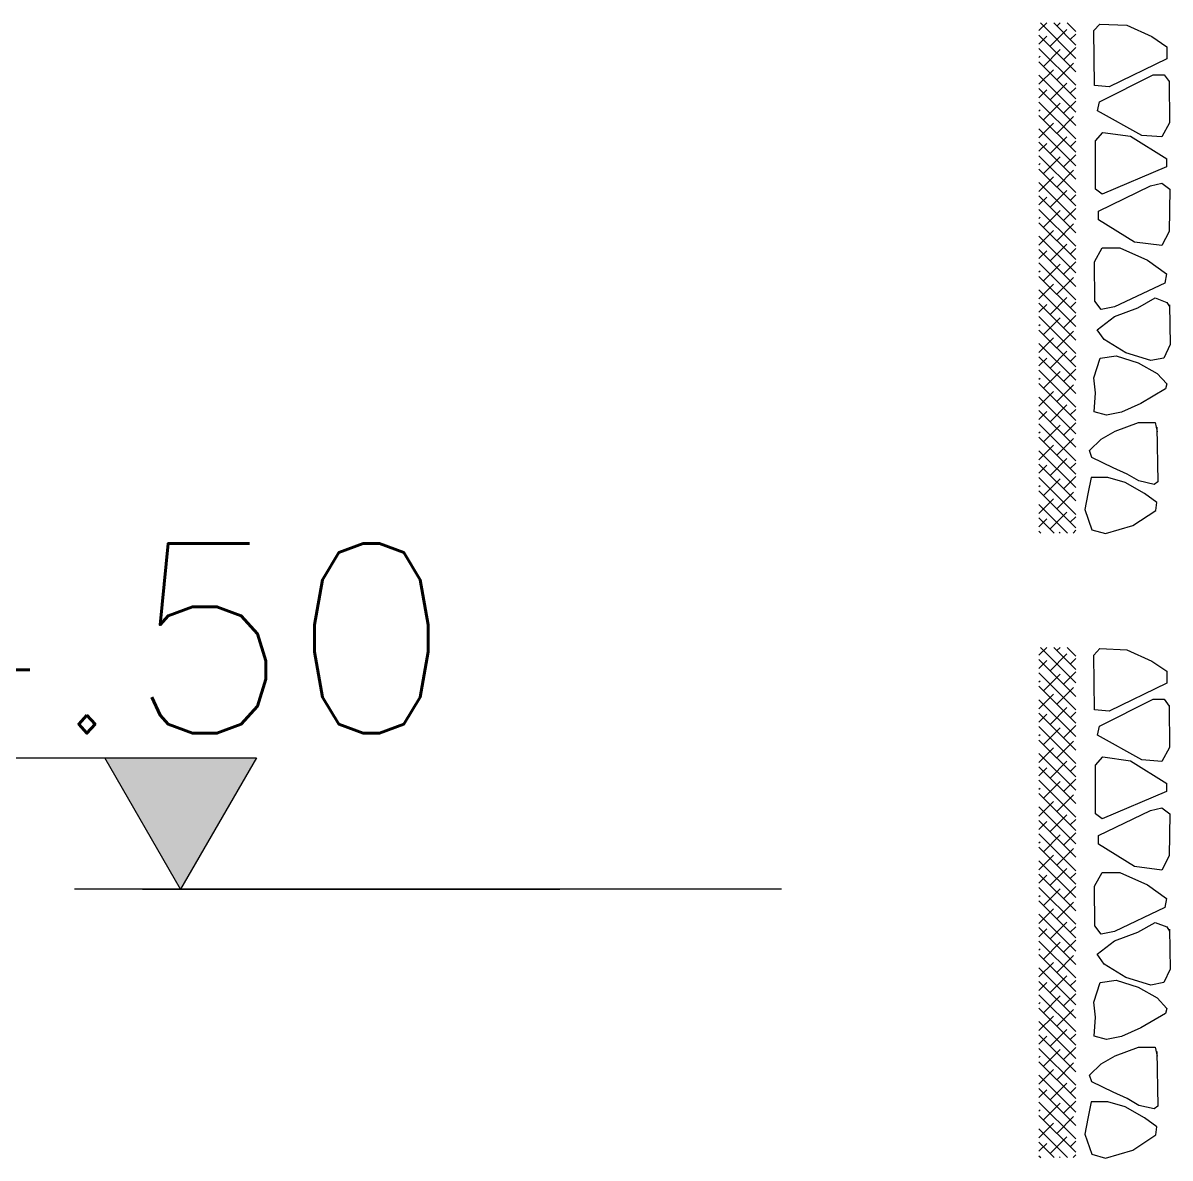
# Model space of a CAD drawing. Header units: inches. Extents: x -7543 to -822, y 102837 to 190349.
# Drawn here: x -837.10363 to -837.08851, y 102836.70964 to 102836.72461 of the extents above; entities that cross this region are included whole.
import ezdxf
from ezdxf.enums import TextEntityAlignment as Align

# ---------------------------------------------------------------- set-up
doc = ezdxf.new("R2010")
doc.units = ezdxf.units.IN
doc.header["$MEASUREMENT"] = 0
doc.linetypes.add('ACAD_ISO07W100', pattern=[3, 0, -3])
doc.layers.add('TARAMA', color=8, linetype='Continuous', lineweight=25)
doc.styles.add('ÖLÇÜ', font='simplex.shx')

msp = doc.modelspace()

# ---------------------------------------------------------------- hatches: boundary and pattern name
at = {"layer": 'TARAMA'}
msp.add_hatch(color=2, dxfattribs=at).paths.add_polyline_path([(-837.100555, 102836.714919), (-837.102555, 102836.714919), (-837.101555, 102836.713187)])

# ---------------------------------------------------------------- linework, layer by layer
for p, q in [((-837.090239, 102836.724506), (-837.090137, 102836.724607)), ((-837.090221, 102836.724607), (-837.089753, 102836.724139)), ((-837.090091, 102836.7243), (-837.08987, 102836.724521)), ((-837.090045, 102836.724607), (-837.089753, 102836.724316)), ((-837.090003, 102836.724565), (-837.08996, 102836.724607)), ((-837.089868, 102836.724607), (-837.089753, 102836.724493)), ((-837.089514, 102836.724507), (-837.089438, 102836.724593)), ((-837.089438, 102836.724593), (-837.089081, 102836.724576)), ((-837.089081, 102836.724576), (-837.08875, 102836.724428)), ((-837.090239, 102836.724448), (-837.089753, 102836.723963)), ((-837.090239, 102836.724329), (-837.090135, 102836.724433)), ((-837.089826, 102836.724389), (-837.089753, 102836.724461)), ((-837.089507, 102836.723784), (-837.089514, 102836.724507)), ((-837.08875, 102836.724428), (-837.088554, 102836.724293)), ((-837.090239, 102836.724271), (-837.089753, 102836.723786)), ((-837.090179, 102836.724035), (-837.089958, 102836.724256)), ((-837.089914, 102836.724123), (-837.089753, 102836.724284)), ((-837.088554, 102836.724293), (-837.088554, 102836.724135)), ((-837.090239, 102836.724152), (-837.090224, 102836.724168)), ((-837.090239, 102836.724095), (-837.089753, 102836.723609)), ((-837.090003, 102836.723858), (-837.089782, 102836.724079)), ((-837.088554, 102836.724135), (-837.089315, 102836.723767)), ((-837.090239, 102836.723799), (-837.090047, 102836.723991)), ((-837.090239, 102836.723918), (-837.089753, 102836.723432)), ((-837.089443, 102836.723569), (-837.088734, 102836.723924)), ((-837.088734, 102836.723924), (-837.088589, 102836.723924)), ((-837.088589, 102836.723924), (-837.088524, 102836.723834)), ((-837.090091, 102836.723593), (-837.08987, 102836.723814)), ((-837.089315, 102836.723767), (-837.089507, 102836.723784)), ((-837.088521, 102836.723844), (-837.088519, 102836.723289)), ((-837.090239, 102836.723741), (-837.089753, 102836.723256)), ((-837.090239, 102836.723622), (-837.090135, 102836.723726)), ((-837.089826, 102836.723682), (-837.089753, 102836.723754)), ((-837.090239, 102836.723564), (-837.089753, 102836.723079)), ((-837.090239, 102836.723445), (-837.090224, 102836.723461)), ((-837.090179, 102836.723328), (-837.089958, 102836.723549)), ((-837.089914, 102836.723416), (-837.089753, 102836.723577)), ((-837.089468, 102836.723449), (-837.089443, 102836.723569)), ((-837.090239, 102836.723388), (-837.089753, 102836.722902)), ((-837.090003, 102836.723151), (-837.089782, 102836.723372)), ((-837.088883, 102836.723124), (-837.089468, 102836.723449)), ((-837.090239, 102836.723092), (-837.090047, 102836.723284)), ((-837.090239, 102836.723211), (-837.089753, 102836.722725)), ((-837.089493, 102836.723054), (-837.089398, 102836.723164)), ((-837.089398, 102836.723164), (-837.089033, 102836.723114)), ((-837.088519, 102836.723289), (-837.088619, 102836.723104)), ((-837.090239, 102836.723034), (-837.089753, 102836.722548)), ((-837.090239, 102836.722915), (-837.090135, 102836.723019)), ((-837.090091, 102836.722886), (-837.08987, 102836.723107)), ((-837.089826, 102836.722974), (-837.089753, 102836.723047)), ((-837.089493, 102836.722414), (-837.089493, 102836.723054)), ((-837.089033, 102836.723114), (-837.088554, 102836.722814)), ((-837.088619, 102836.723104), (-837.088883, 102836.723124)), ((-837.090239, 102836.722857), (-837.089753, 102836.722372)), ((-837.089914, 102836.722709), (-837.089753, 102836.72287)), ((-837.090239, 102836.722738), (-837.090224, 102836.722753)), ((-837.090179, 102836.722621), (-837.089958, 102836.722842)), ((-837.088559, 102836.722709), (-837.089408, 102836.722349)), ((-837.088559, 102836.722814), (-837.088559, 102836.722709)), ((-837.090239, 102836.72268), (-837.089753, 102836.722195)), ((-837.090239, 102836.722384), (-837.090047, 102836.722577)), ((-837.090003, 102836.722444), (-837.089782, 102836.722665)), ((-837.090239, 102836.722504), (-837.089753, 102836.722018)), ((-837.090091, 102836.722179), (-837.08987, 102836.7224)), ((-837.089408, 102836.722349), (-837.089493, 102836.722414)), ((-837.089453, 102836.722128), (-837.088769, 102836.722459)), ((-837.088769, 102836.722459), (-837.088619, 102836.722494)), ((-837.088619, 102836.722494), (-837.088514, 102836.722414)), ((-837.088514, 102836.722414), (-837.088524, 102836.721858)), ((-837.090239, 102836.722327), (-837.089753, 102836.721841)), ((-837.090239, 102836.722208), (-837.090135, 102836.722312)), ((-837.089826, 102836.722267), (-837.089753, 102836.72234)), ((-837.090239, 102836.72215), (-837.089753, 102836.721665)), ((-837.090179, 102836.721914), (-837.089958, 102836.722135)), ((-837.089914, 102836.722002), (-837.089753, 102836.722163)), ((-837.089453, 102836.722013), (-837.089453, 102836.722128)), ((-837.090239, 102836.722031), (-837.090224, 102836.722046)), ((-837.090239, 102836.721973), (-837.089753, 102836.721488)), ((-837.090003, 102836.721737), (-837.089782, 102836.721958)), ((-837.088978, 102836.721718), (-837.089453, 102836.722013)), ((-837.090239, 102836.721677), (-837.090047, 102836.72187)), ((-837.090239, 102836.721797), (-837.089753, 102836.721311)), ((-837.088524, 102836.721858), (-837.088619, 102836.721673)), ((-837.090091, 102836.721472), (-837.08987, 102836.721693)), ((-837.089508, 102836.721458), (-837.089408, 102836.721641)), ((-837.089408, 102836.721641), (-837.089173, 102836.721641)), ((-837.089173, 102836.721641), (-837.088809, 102836.721478)), ((-837.088619, 102836.721673), (-837.088978, 102836.721718)), ((-837.090239, 102836.72162), (-837.089753, 102836.721134)), ((-837.090239, 102836.721501), (-837.090135, 102836.721604)), ((-837.089826, 102836.72156), (-837.089753, 102836.721633)), ((-837.090239, 102836.721443), (-837.089753, 102836.720957)), ((-837.090239, 102836.721324), (-837.090224, 102836.721339)), ((-837.090179, 102836.721207), (-837.089958, 102836.721428)), ((-837.089914, 102836.721295), (-837.089753, 102836.721456)), ((-837.089503, 102836.720938), (-837.089508, 102836.721458)), ((-837.088809, 102836.721478), (-837.088559, 102836.721298)), ((-837.090239, 102836.721266), (-837.089753, 102836.720781)), ((-837.090003, 102836.72103), (-837.089782, 102836.721251)), ((-837.088559, 102836.721298), (-837.088579, 102836.721178)), ((-837.090239, 102836.72097), (-837.090047, 102836.721162)), ((-837.090239, 102836.721089), (-837.089753, 102836.720604)), ((-837.088579, 102836.721178), (-837.089243, 102836.720863)), ((-837.090239, 102836.720913), (-837.089753, 102836.720427)), ((-837.090239, 102836.720793), (-837.090135, 102836.720897)), ((-837.090091, 102836.720765), (-837.08987, 102836.720986)), ((-837.089826, 102836.720853), (-837.089753, 102836.720926)), ((-837.089421, 102836.720828), (-837.089503, 102836.720938)), ((-837.088938, 102836.720853), (-837.088708, 102836.720983)), ((-837.088708, 102836.720983), (-837.088554, 102836.720923)), ((-837.088554, 102836.720923), (-837.088518, 102836.720868)), ((-837.088519, 102836.720893), (-837.088511, 102836.720368)), ((-837.090239, 102836.720736), (-837.089753, 102836.72025)), ((-837.089914, 102836.720588), (-837.089753, 102836.720749)), ((-837.089473, 102836.720563), (-837.089243, 102836.720738)), ((-837.089243, 102836.720863), (-837.089421, 102836.720828)), ((-837.089243, 102836.720738), (-837.088938, 102836.720853)), ((-837.090239, 102836.720617), (-837.090224, 102836.720632)), ((-837.090179, 102836.7205), (-837.089958, 102836.720721)), ((-837.090239, 102836.720559), (-837.089753, 102836.720074)), ((-837.090239, 102836.720263), (-837.090047, 102836.720455)), ((-837.090003, 102836.720323), (-837.089782, 102836.720544)), ((-837.089378, 102836.720433), (-837.089473, 102836.720563)), ((-837.089093, 102836.720258), (-837.089378, 102836.720433)), ((-837.090239, 102836.720382), (-837.089753, 102836.719897)), ((-837.090091, 102836.720058), (-837.08987, 102836.720279)), ((-837.088511, 102836.720368), (-837.088594, 102836.720188)), ((-837.090239, 102836.720206), (-837.089753, 102836.71972)), ((-837.090239, 102836.720086), (-837.090135, 102836.72019)), ((-837.089826, 102836.720146), (-837.089753, 102836.720218)), ((-837.089518, 102836.719929), (-837.089433, 102836.72019)), ((-837.089433, 102836.72019), (-837.089223, 102836.72022)), ((-837.089223, 102836.72022), (-837.088933, 102836.720128)), ((-837.088764, 102836.720158), (-837.089093, 102836.720258)), ((-837.088933, 102836.720128), (-837.088679, 102836.719988)), ((-837.088594, 102836.720188), (-837.088764, 102836.720158)), ((-837.090239, 102836.720029), (-837.089753, 102836.719543)), ((-837.090179, 102836.719792), (-837.089958, 102836.720013)), ((-837.089914, 102836.719881), (-837.089753, 102836.720042)), ((-837.088679, 102836.719988), (-837.088554, 102836.719848)), ((-837.090239, 102836.71991), (-837.090224, 102836.719925)), ((-837.090239, 102836.719852), (-837.089753, 102836.719366)), ((-837.090003, 102836.719616), (-837.089782, 102836.719837)), ((-837.089493, 102836.719732), (-837.089518, 102836.719929)), ((-837.088554, 102836.719848), (-837.088569, 102836.719783)), ((-837.090239, 102836.719556), (-837.090047, 102836.719748)), ((-837.090239, 102836.719675), (-837.089753, 102836.71919)), ((-837.089513, 102836.719482), (-837.089493, 102836.719732)), ((-837.088569, 102836.719783), (-837.088898, 102836.719592)), ((-837.090091, 102836.71935), (-837.08987, 102836.719571)), ((-837.088898, 102836.719592), (-837.089153, 102836.719477)), ((-837.090239, 102836.719499), (-837.089753, 102836.719013)), ((-837.090239, 102836.719379), (-837.090135, 102836.719483)), ((-837.089826, 102836.719439), (-837.089753, 102836.719511)), ((-837.089348, 102836.719437), (-837.089513, 102836.719482)), ((-837.089153, 102836.719477), (-837.089348, 102836.719437)), ((-837.090239, 102836.719322), (-837.089753, 102836.718836)), ((-837.090179, 102836.719085), (-837.089958, 102836.719306)), ((-837.089914, 102836.719174), (-837.089753, 102836.719335)), ((-837.089418, 102836.719119), (-837.089233, 102836.719224)), ((-837.089233, 102836.719224), (-837.088929, 102836.719339)), ((-837.088929, 102836.719339), (-837.088709, 102836.719339)), ((-837.088709, 102836.719339), (-837.088683, 102836.719218)), ((-837.088684, 102836.719279), (-837.088674, 102836.718559)), ((-837.090239, 102836.719202), (-837.090224, 102836.719218)), ((-837.090239, 102836.719145), (-837.089753, 102836.718659)), ((-837.090003, 102836.718909), (-837.089782, 102836.71913)), ((-837.089573, 102836.718969), (-837.089418, 102836.719119)), ((-837.090239, 102836.718849), (-837.090047, 102836.719041)), ((-837.090239, 102836.718968), (-837.089753, 102836.718483)), ((-837.089543, 102836.718879), (-837.089573, 102836.718969)), ((-837.090239, 102836.718791), (-837.089753, 102836.718306)), ((-837.090239, 102836.718672), (-837.090135, 102836.718776)), ((-837.090091, 102836.718643), (-837.08987, 102836.718864)), ((-837.089826, 102836.718732), (-837.089753, 102836.718804)), ((-837.089261, 102836.718744), (-837.089543, 102836.718879)), ((-837.089914, 102836.718467), (-837.089753, 102836.718627)), ((-837.08955, 102836.718616), (-837.089593, 102836.718399)), ((-837.089333, 102836.718616), (-837.08955, 102836.718616)), ((-837.089103, 102836.718551), (-837.089333, 102836.718616)), ((-837.089078, 102836.718659), (-837.089261, 102836.718744)), ((-837.088924, 102836.718569), (-837.089078, 102836.718659)), ((-837.090239, 102836.718615), (-837.089753, 102836.718129)), ((-837.090239, 102836.718495), (-837.090224, 102836.718511)), ((-837.090179, 102836.718378), (-837.089958, 102836.718599)), ((-837.088849, 102836.718406), (-837.089103, 102836.718551)), ((-837.088719, 102836.718524), (-837.088924, 102836.718569)), ((-837.088674, 102836.718559), (-837.088719, 102836.718524)), ((-837.090239, 102836.718438), (-837.089753, 102836.717952)), ((-837.090239, 102836.718142), (-837.090047, 102836.718334)), ((-837.090003, 102836.718201), (-837.089782, 102836.718422)), ((-837.089593, 102836.718399), (-837.089635, 102836.718191)), ((-837.088684, 102836.718287), (-837.088849, 102836.718406)), ((-837.090239, 102836.718261), (-837.089861, 102836.717883)), ((-837.089635, 102836.718191), (-837.089543, 102836.717926)), ((-837.089003, 102836.717981), (-837.088699, 102836.718181)), ((-837.088699, 102836.718181), (-837.088684, 102836.718287)), ((-837.090239, 102836.718084), (-837.090038, 102836.717883)), ((-837.090239, 102836.717965), (-837.090135, 102836.718069)), ((-837.090091, 102836.717936), (-837.08987, 102836.718157)), ((-837.089826, 102836.718025), (-837.089753, 102836.718097)), ((-837.090239, 102836.717908), (-837.090215, 102836.717883)), ((-837.089967, 102836.717883), (-837.089958, 102836.717892)), ((-837.08979, 102836.717883), (-837.089753, 102836.71792)), ((-837.089543, 102836.717926), (-837.089363, 102836.717876)), ((-837.089363, 102836.717876), (-837.089003, 102836.717981)), ((-837.090239, 102836.716273), (-837.090137, 102836.716374)), ((-837.090221, 102836.716374), (-837.089753, 102836.715906)), ((-837.090045, 102836.716374), (-837.089753, 102836.716083)), ((-837.090003, 102836.716332), (-837.08996, 102836.716374)), ((-837.089868, 102836.716374), (-837.089753, 102836.71626)), ((-837.089514, 102836.716274), (-837.089438, 102836.71636)), ((-837.089438, 102836.71636), (-837.089081, 102836.716343)), ((-837.090239, 102836.716215), (-837.089753, 102836.715729)), ((-837.090239, 102836.716096), (-837.090135, 102836.7162)), ((-837.090091, 102836.716067), (-837.08987, 102836.716288)), ((-837.089826, 102836.716155), (-837.089753, 102836.716228)), ((-837.089507, 102836.715551), (-837.089514, 102836.716274)), ((-837.089081, 102836.716343), (-837.08875, 102836.716195)), ((-837.089914, 102836.71589), (-837.089753, 102836.716051)), ((-837.08875, 102836.716195), (-837.088554, 102836.71606)), ((-837.088554, 102836.71606), (-837.088554, 102836.715902)), ((-837.090239, 102836.716038), (-837.089753, 102836.715553)), ((-837.090239, 102836.715919), (-837.090224, 102836.715935)), ((-837.090179, 102836.715802), (-837.089958, 102836.716023)), ((-837.088554, 102836.715902), (-837.089315, 102836.715533)), ((-837.090239, 102836.715862), (-837.089753, 102836.715376)), ((-837.090239, 102836.715566), (-837.090047, 102836.715758)), ((-837.090003, 102836.715625), (-837.089782, 102836.715846)), ((-837.090239, 102836.715685), (-837.089753, 102836.715199)), ((-837.089443, 102836.715336), (-837.088734, 102836.715691)), ((-837.088734, 102836.715691), (-837.088589, 102836.715691)), ((-837.088589, 102836.715691), (-837.088524, 102836.715601)), ((-837.088521, 102836.715611), (-837.088519, 102836.715056)), ((-837.090239, 102836.715508), (-837.089753, 102836.715022)), ((-837.090239, 102836.715389), (-837.090135, 102836.715493)), ((-837.090091, 102836.71536), (-837.08987, 102836.715581)), ((-837.089826, 102836.715448), (-837.089753, 102836.715521)), ((-837.089315, 102836.715533), (-837.089507, 102836.715551)), ((-837.090239, 102836.715331), (-837.089753, 102836.714846)), ((-837.090179, 102836.715095), (-837.089958, 102836.715316)), ((-837.089914, 102836.715183), (-837.089753, 102836.715344)), ((-837.089468, 102836.715216), (-837.089443, 102836.715336)), ((-837.090239, 102836.715212), (-837.090224, 102836.715227)), ((-837.090239, 102836.715154), (-837.089753, 102836.714669)), ((-837.090003, 102836.714918), (-837.089782, 102836.715139)), ((-837.088883, 102836.714891), (-837.089468, 102836.715216)), ((-837.090239, 102836.714858), (-837.090047, 102836.715051)), ((-837.088519, 102836.715056), (-837.088619, 102836.714871)), ((-837.090239, 102836.714978), (-837.089753, 102836.714492)), ((-837.090091, 102836.714653), (-837.08987, 102836.714874)), ((-837.089493, 102836.714821), (-837.089398, 102836.714931)), ((-837.089398, 102836.714931), (-837.089033, 102836.714881)), ((-837.089033, 102836.714881), (-837.088554, 102836.714581)), ((-837.088619, 102836.714871), (-837.088883, 102836.714891)), ((-837.090239, 102836.714801), (-837.089753, 102836.714315)), ((-837.090239, 102836.714682), (-837.090135, 102836.714785)), ((-837.089826, 102836.714741), (-837.089753, 102836.714814)), ((-837.089493, 102836.71418), (-837.089493, 102836.714821)), ((-837.090239, 102836.714624), (-837.089753, 102836.714138)), ((-837.090179, 102836.714388), (-837.089958, 102836.714609)), ((-837.089914, 102836.714476), (-837.089753, 102836.714637)), ((-837.088559, 102836.714581), (-837.088559, 102836.714475)), ((-837.090239, 102836.714505), (-837.090224, 102836.71452)), ((-837.090239, 102836.714447), (-837.089753, 102836.713962)), ((-837.090003, 102836.714211), (-837.089782, 102836.714432)), ((-837.088559, 102836.714475), (-837.089408, 102836.714115)), ((-837.090239, 102836.714151), (-837.090047, 102836.714344)), ((-837.090239, 102836.714271), (-837.089753, 102836.713785)), ((-837.088769, 102836.714225), (-837.088619, 102836.71426)), ((-837.088619, 102836.71426), (-837.088514, 102836.71418)), ((-837.090239, 102836.714094), (-837.089753, 102836.713608)), ((-837.090091, 102836.713946), (-837.08987, 102836.714167)), ((-837.089826, 102836.714034), (-837.089753, 102836.714107)), ((-837.089408, 102836.714115), (-837.089493, 102836.71418)), ((-837.089453, 102836.713895), (-837.088769, 102836.714225)), ((-837.088514, 102836.71418), (-837.088524, 102836.713625)), ((-837.090239, 102836.713975), (-837.090135, 102836.714078)), ((-837.089914, 102836.713769), (-837.089753, 102836.71393)), ((-837.090239, 102836.713917), (-837.089753, 102836.713431)), ((-837.090239, 102836.713798), (-837.090224, 102836.713813)), ((-837.090179, 102836.713681), (-837.089958, 102836.713902)), ((-837.089453, 102836.71378), (-837.089453, 102836.713895)), ((-837.088978, 102836.713485), (-837.089453, 102836.71378)), ((-837.090239, 102836.71374), (-837.089753, 102836.713255)), ((-837.090239, 102836.713444), (-837.090047, 102836.713636)), ((-837.090003, 102836.713504), (-837.089782, 102836.713725)), ((-837.088524, 102836.713625), (-837.088619, 102836.71344)), ((-837.090239, 102836.713563), (-837.089753, 102836.713078)), ((-837.088619, 102836.71344), (-837.088978, 102836.713485)), ((-837.090239, 102836.713387), (-837.089753, 102836.712901)), ((-837.090239, 102836.713267), (-837.090135, 102836.713371)), ((-837.090091, 102836.713239), (-837.08987, 102836.71346)), ((-837.089826, 102836.713327), (-837.089753, 102836.713399)), ((-837.089508, 102836.713225), (-837.089408, 102836.713408)), ((-837.089408, 102836.713408), (-837.089173, 102836.713408)), ((-837.089173, 102836.713408), (-837.088809, 102836.713245)), ((-837.090239, 102836.71321), (-837.089753, 102836.712724)), ((-837.090179, 102836.712973), (-837.089958, 102836.713194)), ((-837.089914, 102836.713062), (-837.089753, 102836.713223)), ((-837.089503, 102836.712705), (-837.089508, 102836.713225)), ((-837.088809, 102836.713245), (-837.088559, 102836.713065)), ((-837.090239, 102836.713091), (-837.090224, 102836.713106)), ((-837.090239, 102836.713033), (-837.089753, 102836.712547)), ((-837.088559, 102836.713065), (-837.088579, 102836.712945)), ((-837.090239, 102836.712737), (-837.090047, 102836.712929)), ((-837.090003, 102836.712797), (-837.089782, 102836.713018)), ((-837.088579, 102836.712945), (-837.089243, 102836.71263)), ((-837.090239, 102836.712856), (-837.089753, 102836.712371)), ((-837.090091, 102836.712532), (-837.08987, 102836.712753)), ((-837.088938, 102836.71262), (-837.088708, 102836.71275)), ((-837.088708, 102836.71275), (-837.088554, 102836.71269)), ((-837.090239, 102836.71268), (-837.089753, 102836.712194)), ((-837.090239, 102836.71256), (-837.090135, 102836.712664)), ((-837.089826, 102836.71262), (-837.089753, 102836.712692)), ((-837.089421, 102836.712595), (-837.089503, 102836.712705)), ((-837.089243, 102836.71263), (-837.089421, 102836.712595)), ((-837.089243, 102836.712505), (-837.088938, 102836.71262)), ((-837.088554, 102836.71269), (-837.088518, 102836.712635)), ((-837.088519, 102836.71266), (-837.088511, 102836.712135)), ((-837.090239, 102836.712503), (-837.089753, 102836.712017)), ((-837.090179, 102836.712266), (-837.089958, 102836.712487)), ((-837.089914, 102836.712355), (-837.089753, 102836.712516)), ((-837.089473, 102836.71233), (-837.089243, 102836.712505)), ((-837.090239, 102836.712384), (-837.090224, 102836.712399)), ((-837.090239, 102836.712326), (-837.089753, 102836.71184)), ((-837.090003, 102836.71209), (-837.089782, 102836.712311)), ((-837.089378, 102836.7122), (-837.089473, 102836.71233)), ((-837.090239, 102836.71203), (-837.090047, 102836.712222)), ((-837.090239, 102836.712149), (-837.089753, 102836.711664)), ((-837.089093, 102836.712025), (-837.089378, 102836.7122)), ((-837.088511, 102836.712135), (-837.088594, 102836.711955)), ((-837.090239, 102836.711972), (-837.089753, 102836.711487)), ((-837.090091, 102836.711824), (-837.08987, 102836.712045)), ((-837.089826, 102836.711913), (-837.089753, 102836.711985)), ((-837.089433, 102836.711957), (-837.089223, 102836.711987)), ((-837.089223, 102836.711987), (-837.088933, 102836.711894)), ((-837.088764, 102836.711924), (-837.089093, 102836.712025)), ((-837.090239, 102836.711853), (-837.090135, 102836.711957)), ((-837.089518, 102836.711696), (-837.089433, 102836.711957)), ((-837.088933, 102836.711894), (-837.088679, 102836.711754)), ((-837.088594, 102836.711955), (-837.088764, 102836.711924)), ((-837.090239, 102836.711796), (-837.089753, 102836.71131)), ((-837.090239, 102836.711676), (-837.090224, 102836.711692)), ((-837.090179, 102836.711559), (-837.089958, 102836.71178)), ((-837.089914, 102836.711648), (-837.089753, 102836.711809)), ((-837.089493, 102836.711499), (-837.089518, 102836.711696)), ((-837.088679, 102836.711754), (-837.088554, 102836.711614)), ((-837.090239, 102836.711619), (-837.089753, 102836.711133)), ((-837.090239, 102836.711323), (-837.090047, 102836.711515)), ((-837.090003, 102836.711383), (-837.089782, 102836.711603)), ((-837.088569, 102836.711549), (-837.088898, 102836.711359)), ((-837.088554, 102836.711614), (-837.088569, 102836.711549)), ((-837.090239, 102836.711442), (-837.089753, 102836.710956)), ((-837.089513, 102836.711249), (-837.089493, 102836.711499)), ((-837.088898, 102836.711359), (-837.089153, 102836.711244)), ((-837.090239, 102836.711265), (-837.089753, 102836.71078)), ((-837.090239, 102836.711146), (-837.090135, 102836.71125)), ((-837.090091, 102836.711117), (-837.08987, 102836.711338)), ((-837.089826, 102836.711206), (-837.089753, 102836.711278)), ((-837.089348, 102836.711204), (-837.089513, 102836.711249)), ((-837.089153, 102836.711244), (-837.089348, 102836.711204)), ((-837.090239, 102836.711089), (-837.089753, 102836.710603)), ((-837.090179, 102836.710852), (-837.089958, 102836.711073)), ((-837.089914, 102836.710941), (-837.089753, 102836.711101)), ((-837.089233, 102836.710991), (-837.088929, 102836.711106)), ((-837.088929, 102836.711106), (-837.088709, 102836.711106)), ((-837.088709, 102836.711106), (-837.088683, 102836.710985)), ((-837.090239, 102836.710969), (-837.090224, 102836.710985)), ((-837.090239, 102836.710912), (-837.089753, 102836.710426)), ((-837.089418, 102836.710886), (-837.089233, 102836.710991)), ((-837.088684, 102836.711046), (-837.088674, 102836.710326)), ((-837.090239, 102836.710616), (-837.090047, 102836.710808)), ((-837.090003, 102836.710675), (-837.089782, 102836.710896)), ((-837.089573, 102836.710736), (-837.089418, 102836.710886)), ((-837.090239, 102836.710735), (-837.089753, 102836.710249)), ((-837.090091, 102836.71041), (-837.08987, 102836.710631)), ((-837.089543, 102836.710646), (-837.089573, 102836.710736)), ((-837.089261, 102836.710511), (-837.089543, 102836.710646)), ((-837.090239, 102836.710558), (-837.089753, 102836.710073)), ((-837.090239, 102836.710439), (-837.090135, 102836.710543)), ((-837.089826, 102836.710499), (-837.089753, 102836.710571)), ((-837.089078, 102836.710426), (-837.089261, 102836.710511)), ((-837.090239, 102836.710381), (-837.089753, 102836.709896)), ((-837.090179, 102836.710145), (-837.089958, 102836.710366)), ((-837.089914, 102836.710233), (-837.089753, 102836.710394)), ((-837.08955, 102836.710383), (-837.089593, 102836.710166)), ((-837.089333, 102836.710383), (-837.08955, 102836.710383)), ((-837.089103, 102836.710318), (-837.089333, 102836.710383)), ((-837.088849, 102836.710173), (-837.089103, 102836.710318)), ((-837.088924, 102836.710336), (-837.089078, 102836.710426)), ((-837.088719, 102836.710291), (-837.088924, 102836.710336)), ((-837.088674, 102836.710326), (-837.088719, 102836.710291)), ((-837.090239, 102836.710262), (-837.090224, 102836.710278)), ((-837.090239, 102836.710205), (-837.089753, 102836.709719)), ((-837.090003, 102836.709968), (-837.089782, 102836.710189)), ((-837.089593, 102836.710166), (-837.089635, 102836.709958)), ((-837.088684, 102836.710054), (-837.088849, 102836.710173)), ((-837.090239, 102836.709909), (-837.090047, 102836.710101)), ((-837.090239, 102836.710028), (-837.089861, 102836.70965)), ((-837.088699, 102836.709948), (-837.088684, 102836.710054)), ((-837.090239, 102836.709851), (-837.090038, 102836.70965)), ((-837.090091, 102836.709703), (-837.08987, 102836.709924)), ((-837.089826, 102836.709792), (-837.089753, 102836.709864)), ((-837.089635, 102836.709958), (-837.089543, 102836.709693)), ((-837.089003, 102836.709748), (-837.088699, 102836.709948)), ((-837.090239, 102836.709732), (-837.090135, 102836.709836)), ((-837.089363, 102836.709643), (-837.089003, 102836.709748)), ((-837.090239, 102836.709674), (-837.090215, 102836.70965)), ((-837.089967, 102836.70965), (-837.089958, 102836.709659)), ((-837.08979, 102836.70965), (-837.089753, 102836.709687)), ((-837.089543, 102836.709693), (-837.089363, 102836.709643))]:
    msp.add_line(p, q, dxfattribs=at)
at = {"layer": 'TARAMA', "color": 2}
for p, q in [((-837.105862, 102836.714919), (-837.100555, 102836.714919)), ((-837.101555, 102836.713187), (-837.102555, 102836.714919)), ((-837.100555, 102836.714919), (-837.101555, 102836.713187)), ((-837.102055, 102836.713187), (-837.096555, 102836.713187))]:
    msp.add_line(p, q, dxfattribs=at)
at = {"layer": 'TARAMA', "color": 2, "linetype": 'ACAD_ISO07W100', "ltscale": 3}
msp.add_line((-837.093635, 102836.713187), (-837.102954, 102836.713187), dxfattribs=at)

# ---------------------------------------------------------------- texts
at = {"layer": 'TARAMA', "color": 2, "style": 'ÖLÇÜ'}
msp.add_attdef('-4.50', text='%%p0.00', height=0.0025, dxfattribs=at).set_placement((-837.103111, 102836.715244), align=Align.CENTER)

doc.saveas('drawing.dxf')
